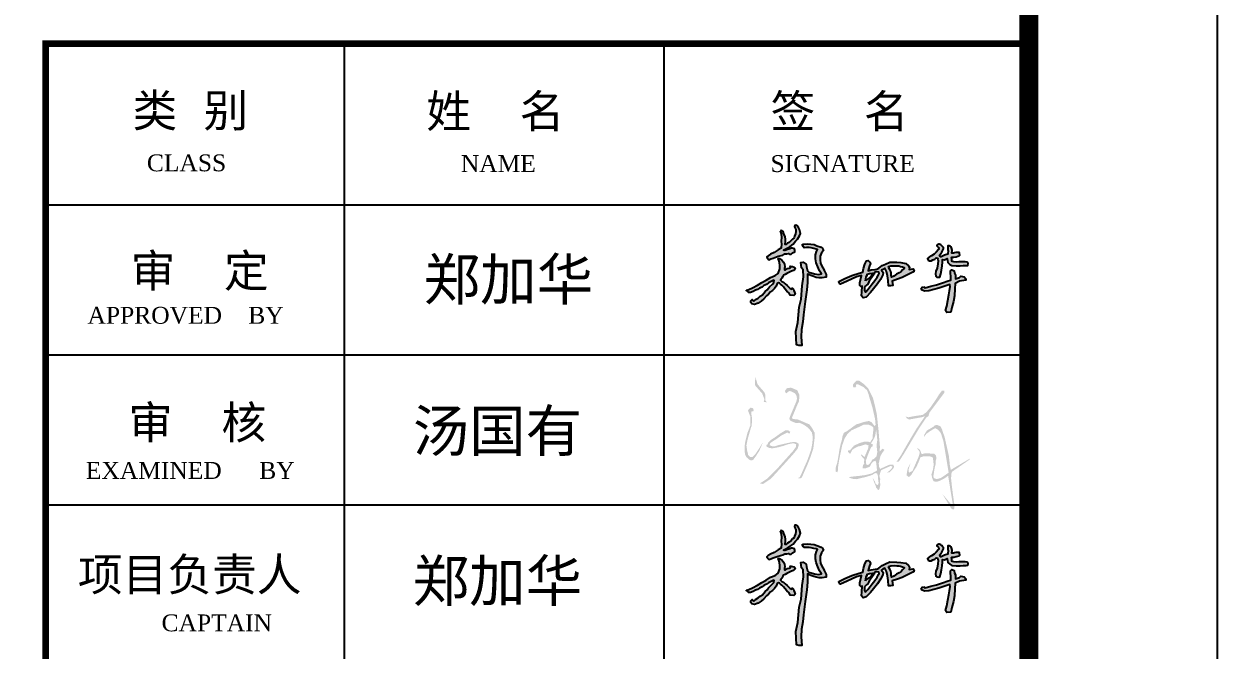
# Model space of a CAD drawing. Extents: x -2746917 to -971774, y -3334247 to -3250358.
# Drawn here: x -1102414 to -1096077, y -3306509 to -3303185 of the extents above; entities that cross this region are included whole.
import ezdxf

# ---------------------------------------------------------------- set-up
doc = ezdxf.new("R2010")
doc.units = 0
doc.header["$LTSCALE"] = 1000
doc.header["$MEASUREMENT"] = 0
doc.layers.get('0').update_dxf_attribs({"linetype": 'CONTINUOUS'})
for name, color, linetype in [('HATCH', 254, 'CONTINUOUS'), ('PUB_TEXT', 7, 'CONTINUOUS'), ('PUB_TITLE', 4, 'CONTINUOUS')]:
    doc.layers.add(name, color=color, linetype=linetype)
doc.layers.add('yichutu', color=7, linetype='CONTINUOUS', true_color=0xffffff, plot=False)
doc.styles.add('GHF', font='times.ttf')
doc.styles.add('STYLE1', font='simhei.ttf', dxfattribs={"width": 0.8})

# ---------------------------------------------------------------- blocks, each defined once
blk = doc.blocks.new('yct-1189-420-118900-42000-100-2008.0')
at = {"layer": 'yichutu', "color": 7, "true_color": 0xffffff}
blk.add_lwpolyline([(0, 0), (0, 42000), (118900, 42000), (118900, 0)], close=True, dxfattribs=at)
blk = doc.blocks.new('A$C1CC133F4')
h = blk.add_hatch(color=256)
h.paths.add_polyline_path([(2589, 5916), (2340, 5741), (1970, 5590), (1613, 5361), (1247, 5176), (893, 4957), (496, 4734), (190, 4594), (3, 4548), (0, 4492), (70, 4451), (167, 4336), (321, 4337), (528, 4426), (716, 4530), (886, 4599), (1056, 4691), (1264, 4797), (1420, 4925), (1619, 5013), (1789, 5136), (2022, 5254), (2221, 5359), (2258, 5319), (2221, 5165), (2108, 5044), (1888, 4817), (1800, 4715), (1677, 4560), (1512, 4425), (1295, 4161), (1114, 4047), (950, 3898), (737, 3776), (599, 3643), (523, 3700), (450, 3766), (355, 3664), (337, 3535), (441, 3424), (647, 3357), (956, 3473), (1198, 3640), (1423, 3838), (1629, 4068), (1785, 4201), (1966, 4411), (2129, 4518), (2298, 4679), (2422, 4869), (2505, 5075), (2603, 5138), (2685, 5100), (2764, 5028), (2880, 4948), (3022, 4810), (3125, 4660), (3307, 4468), (3490, 4306), (3566, 4124), (3860, 4097), (3991, 4206), (3919, 4364), (3867, 4509), (3844, 4619), (3772, 4711), (3729, 4703), (3698, 4623), (3579, 4681), (3435, 4805), (3311, 4914), (3169, 5051), (3024, 5184), (2894, 5250), (2782, 5347), (2791, 5438), (2891, 5524), (2959, 5672), (3034, 5769), (3159, 5823), (3286, 5908), (3459, 5975), (3680, 6086), (3847, 6153), (3933, 6216), (3979, 6278), (3955, 6373), (3901, 6435), (3764, 6465), (3655, 6491), (3563, 6498), (3585, 6388), (3486, 6342), (3362, 6304), (3194, 6210), (3101, 6198), (3102, 6323), (3122, 6440), (3115, 6676), (3026, 6826), (2891, 7008), (2703, 7135), (2591, 7130), (2630, 7000), (2694, 6823), (2734, 6532), (2728, 6282)])
h.paths.add_polyline_path([(3032, 7807), (3208, 7918), (3386, 8001), (3571, 8125), (3811, 8301), (4013, 8544), (4158, 8708), (4322, 8994), (4403, 9192), (4339, 9508), (4248, 9675), (4149, 9805), (4028, 9865), (3946, 9846), (3928, 9741), (3991, 9619), (4043, 9519), (4023, 9352), (3999, 9151), (3931, 8966), (3884, 8827), (3774, 8726), (3642, 8599), (3500, 8455), (3363, 8383), (3218, 8270), (3150, 8276), (3188, 8562), (3175, 8707), (3156, 8916), (3058, 9165), (2987, 9338), (2884, 9416), (2757, 9400), (2824, 9155), (2852, 8856), (2844, 8586), (2849, 8246), (2845, 8079), (2823, 7975), (2583, 7850), (2245, 7621), (1968, 7480), (1767, 7365), (1647, 7271), (1693, 7192), (1816, 7036), (1990, 7097), (2189, 7173), (2593, 7312), (2957, 7416), (3133, 7521), (3288, 7510), (3440, 7543), (3515, 7486), (3650, 7485), (3761, 7604), (3952, 7692), (3949, 7794), (3925, 7921), (3741, 7968), (3665, 7988), (3458, 7904), (3352, 7869), (3127, 7797)])
h.paths.add_polyline_path([(6146, 6555), (6062, 6744), (6037, 7017), (6025, 7330), (6131, 7598), (6298, 7799), (6184, 7997), (6116, 8064), (5746, 8182), (5534, 8281), (5256, 8312), (4950, 8335), (4582, 8301), (4569, 8225), (4658, 8082), (4729, 8020), (4899, 8041), (5128, 8028), (5301, 7996), (5512, 7956), (5707, 7911), (5800, 7860), (5725, 7709), (5641, 7425), (5641, 7101), (5691, 6792), (5839, 6440), (5962, 6127), (6136, 5880), (5910, 5827), (5565, 5883), (5106, 6016), (4980, 6112), (4902, 6445), (4872, 6665), (4623, 6837), (4451, 6803), (4490, 6369), (4632, 6197), (4664, 5636), (4555, 4908), (4461, 3802), (4317, 3138), (4184, 1888), (4043, 1160), (4080, 70), (4279, 12), (4521, 0), (4462, 724), (4489, 1331), (4601, 1948), (4651, 2519), (4797, 3603), (4925, 4557), (5002, 5180), (4992, 5863), (5122, 5801), (5267, 5739), (5428, 5676), (5694, 5589), (5933, 5548), (6204, 5543), (6509, 5598), (6510, 5829), (6446, 5975), (6408, 6084), (6350, 6174)])
h.paths.add_polyline_path([(9532, 6018), (9220, 5926), (8624, 5734), (8042, 5491), (7560, 5248), (7574, 5112), (7696, 5034), (8228, 5277), (8589, 5441), (9017, 5636), (9425, 5739), (9269, 5144), (9269, 4930), (9354, 4827), (9470, 4866), (9431, 4400), (9425, 4063), (9541, 3901), (9800, 3979), (10153, 4338), (10390, 4646), (10713, 5066), (10959, 5422), (11154, 5791), (11180, 5979), (11045, 6168), (11167, 6244), (11322, 6341), (11464, 6056), (11555, 5707), (11587, 5338), (11620, 4898), (11808, 4885), (11989, 4917), (11937, 5286), (12358, 5429), (12747, 5577), (13187, 5791), (13627, 6004), (13718, 6102), (13640, 6289), (13313, 6221), (13356, 6394), (13266, 6542), (13053, 6737), (12649, 6797), (12310, 6829), (11728, 6846), (11379, 6678), (11113, 6549), (10829, 6338), (10675, 6260), (10522, 6242), (10210, 6206), (9963, 6137), (9999, 6261), (10073, 6531), (10146, 6714), (10095, 6842), (9963, 6966), (9811, 6948), (9678, 6682), (9582, 6316)])
h.paths.add_polyline_path([(9892, 5849), (10073, 5893), (10341, 5928), (10342, 5878), (10246, 5767), (10171, 5649), (10073, 5547), (9832, 5397), (9738, 5312), (9806, 5622), (9889, 5757)], flags=16)
h.paths.add_polyline_path([(10277, 5626), (10446, 5855), (10482, 5982), (10621, 6030), (10825, 6018), (10852, 5909), (10806, 5806), (10697, 5612), (10504, 5332), (10295, 5066), (10129, 4837), (9924, 4584), (9781, 4416), (9724, 4406), (9668, 4545), (9655, 4818), (9685, 4828), (9829, 4962), (9932, 5042), (10012, 5220), (10073, 5349), (10139, 5438)], flags=16)
h.paths.add_polyline_path([(11624, 6486), (11826, 6535), (12101, 6544), (12299, 6526), (12465, 6526), (12618, 6490), (12785, 6441), (12924, 6396), (12910, 6328), (12776, 6207), (12672, 6072), (12492, 5964), (12294, 5843), (12060, 5690), (11885, 5609), (11858, 5780), (11853, 5937), (11813, 6081), (11736, 6243), (11655, 6382)], flags=16)
h.paths.add_polyline_path([(15686, 6956), (15658, 6691), (15611, 6336), (15513, 6102), (15480, 5882), (15494, 5690), (15583, 5616), (15742, 5597), (15826, 5616), (15910, 5891), (15962, 6191), (16037, 6523), (16055, 6827), (16055, 7051), (16210, 7023), (16425, 7131), (16486, 6808), (16650, 6654), (16827, 6565), (17169, 6537), (17492, 6537), (17754, 6560), (17983, 6556), (18138, 6570), (18161, 6724), (18063, 6827), (17899, 6855), (17657, 6860), (17380, 6855), (17194, 6837), (16982, 6857), (16855, 6880), (16807, 6977), (16807, 7081), (16801, 7233), (16984, 7246), (17173, 7283), (17307, 7315), (17406, 7354), (17463, 7393), (17447, 7525), (17435, 7591), (17383, 7630), (17320, 7630), (17134, 7630), (16981, 7577), (16878, 7577), (16812, 7577), (16855, 7784), (16813, 7924), (16751, 8096), (16689, 8135), (16605, 8171), (16491, 8174), (16488, 8126), (16481, 8021), (16494, 7882), (16507, 7745), (16494, 7560), (16489, 7489), (16419, 7450), (16306, 7430), (16215, 7398), (16117, 7352), (16007, 7297), (15955, 7261), (15861, 7288), (15805, 7395), (15854, 7450), (15912, 7534), (16007, 7645), (16065, 7749), (16091, 7807), (16137, 7924), (16124, 8028), (16042, 8116), (16003, 8184), (15922, 8259), (15870, 8278), (15786, 8295), (15743, 8295), (15639, 8252), (15595, 8231), (15581, 8167), (15640, 8127), (15724, 8045), (15745, 7940), (15727, 7866), (15534, 7644), (15366, 7487), (15163, 7340), (14971, 7249), (14832, 7122), (14864, 7001), (14986, 6936), (15132, 6941), (15269, 7012), (15432, 7078), (15546, 7179), (15633, 7166), (15677, 7089)])
h.paths.add_polyline_path([(16159, 4835), (16661, 5009), (16675, 4846), (16620, 4484), (16582, 4162), (16488, 3706), (16405, 3239), (16301, 2877), (16405, 2711), (16737, 2731), (16810, 3125), (16945, 3602), (17038, 4069), (17069, 4649), (17090, 5095), (17453, 5272), (17961, 5354), (17951, 5469), (17837, 5634), (17567, 5676), (17432, 5572), (17111, 5458), (17121, 5780), (17038, 5925), (17007, 6132), (16810, 6215), (16696, 6111), (16716, 5914), (16748, 5686), (16748, 5354), (16519, 5292), (16063, 5137), (15554, 4971), (15098, 4857), (14631, 4722), (14507, 4815), (14383, 4790), (14306, 4672), (14388, 4535), (14602, 4453), (14944, 4484), (15347, 4586), (15751, 4708)])
for points in [[(2757, 9400), (2824, 9155), (2852, 8856), (2844, 8586), (2849, 8246), (2845, 8079), (2823, 7975), (2583, 7850), (2245, 7621), (1968, 7480), (1767, 7365), (1647, 7271), (1693, 7192), (1816, 7036), (1990, 7097), (2189, 7173), (2593, 7312), (2957, 7416), (3133, 7521), (3288, 7510), (3440, 7543), (3515, 7486), (3650, 7485), (3761, 7604), (3952, 7692), (3949, 7794), (3925, 7921), (3741, 7968), (3665, 7988), (3458, 7904), (3352, 7869), (3127, 7797), (3032, 7807), (3208, 7918), (3386, 8001), (3571, 8125), (3811, 8301), (4013, 8544), (4158, 8708), (4322, 8994), (4403, 9192), (4339, 9508), (4248, 9675), (4149, 9805), (4028, 9865), (3946, 9846), (3928, 9741), (3991, 9619), (4043, 9519), (4023, 9352), (3999, 9151), (3931, 8966), (3884, 8827), (3774, 8726), (3642, 8599), (3500, 8455), (3363, 8383), (3218, 8270), (3150, 8276), (3188, 8562), (3175, 8707), (3156, 8916), (3058, 9165), (2987, 9338), (2884, 9416), (2757, 9400)], [(4582, 8301), (4950, 8335), (5256, 8312), (5534, 8281), (5746, 8182), (6116, 8064), (6184, 7997), (6298, 7799), (6131, 7598), (6025, 7330), (6037, 7017), (6062, 6744), (6146, 6555), (6350, 6174), (6408, 6084), (6446, 5975), (6510, 5829), (6509, 5598), (6204, 5543), (5933, 5548), (5694, 5589), (5428, 5676), (5267, 5739), (5122, 5801), (4992, 5863), (5002, 5180), (4925, 4557), (4797, 3603), (4651, 2519), (4601, 1948), (4489, 1331), (4462, 724), (4521, 0), (4279, 12), (4080, 70), (4043, 1160), (4184, 1888), (4317, 3138), (4461, 3802), (4555, 4908), (4664, 5636), (4632, 6197), (4490, 6369), (4451, 6803), (4623, 6837), (4872, 6665), (4902, 6445), (4980, 6112), (5106, 6016), (5565, 5883), (5910, 5827), (6136, 5880), (5962, 6127), (5839, 6440), (5691, 6792), (5641, 7101), (5641, 7425), (5725, 7709), (5800, 7860), (5707, 7911), (5512, 7956), (5301, 7996), (5128, 8028), (4899, 8041), (4729, 8020), (4658, 8082), (4569, 8225), (4582, 8301)], [(15595, 8231), (15581, 8167), (15640, 8127), (15724, 8045), (15745, 7940), (15727, 7866), (15534, 7644), (15366, 7487), (15163, 7340), (14971, 7249), (14832, 7122), (14864, 7001), (14986, 6936), (15132, 6941), (15269, 7012), (15432, 7078), (15546, 7179), (15633, 7166), (15677, 7089), (15686, 6956), (15658, 6691), (15611, 6336), (15513, 6102), (15480, 5882), (15494, 5690), (15583, 5616), (15742, 5597), (15826, 5616), (15910, 5891), (15962, 6191), (16037, 6523), (16055, 6827), (16055, 7051), (16210, 7023), (16425, 7131), (16486, 6808), (16650, 6654), (16827, 6565), (17169, 6537), (17492, 6537), (17754, 6560), (17983, 6556), (18138, 6570), (18161, 6724), (18063, 6827), (17899, 6855), (17657, 6860), (17380, 6855), (17194, 6837), (16982, 6857), (16855, 6880), (16807, 6977), (16807, 7081), (16802, 7198), (16826, 7235), (16984, 7246), (17173, 7283), (17307, 7315), (17406, 7354), (17463, 7393), (17447, 7525), (17435, 7591), (17383, 7630), (17320, 7630), (17187, 7630), (17134, 7630), (17028, 7594), (16954, 7577), (16878, 7577), (16812, 7577), (16855, 7784), (16813, 7924), (16751, 8096), (16689, 8135), (16605, 8171), (16491, 8174), (16488, 8126), (16481, 8021), (16494, 7882), (16507, 7745), (16494, 7560), (16489, 7489), (16419, 7450), (16306, 7430), (16215, 7398), (16117, 7352), (16007, 7297), (15955, 7261), (15896, 7278), (15851, 7307), (15805, 7395), (15854, 7450), (15912, 7534), (16007, 7645), (16065, 7749), (16091, 7807), (16137, 7924), (16124, 8028), (16124, 8028), (16042, 8116), (16003, 8184), (16003, 8184), (15922, 8259), (15870, 8278), (15786, 8295), (15743, 8295), (15743, 8295), (15639, 8252), (15595, 8231)], [(3, 4548), (190, 4594), (496, 4734), (893, 4957), (1247, 5176), (1613, 5361), (1970, 5590), (2340, 5741), (2589, 5916), (2728, 6282), (2734, 6532), (2694, 6823), (2630, 7000), (2630, 7000), (2591, 7130), (2703, 7135), (2891, 7008), (3026, 6826), (3115, 6676), (3122, 6440), (3102, 6323), (3101, 6198), (3194, 6210), (3362, 6304), (3486, 6342), (3585, 6388), (3563, 6498), (3655, 6491), (3764, 6465), (3901, 6435), (3955, 6373), (3979, 6278), (3933, 6216), (3847, 6153), (3680, 6086), (3459, 5975), (3286, 5908), (3159, 5823), (3034, 5769), (2959, 5672), (2891, 5524), (2791, 5438), (2782, 5347), (2894, 5250), (3024, 5184), (3169, 5051), (3311, 4914), (3435, 4805), (3579, 4681), (3698, 4623), (3729, 4703), (3772, 4711), (3844, 4619), (3867, 4509), (3919, 4364), (3991, 4206), (3860, 4097), (3566, 4124), (3490, 4306), (3307, 4468), (3125, 4660), (3022, 4810), (2880, 4948), (2764, 5028), (2685, 5100), (2603, 5138), (2505, 5075), (2422, 4869), (2298, 4679), (2129, 4518), (1966, 4411), (1785, 4201), (1629, 4068), (1423, 3838), (1198, 3640), (956, 3473), (647, 3357), (441, 3424), (337, 3535), (355, 3664), (450, 3766), (523, 3700), (599, 3643), (737, 3776), (950, 3898), (1114, 4047), (1295, 4161), (1512, 4425), (1677, 4560), (1800, 4715), (1888, 4817), (2108, 5044), (2221, 5165), (2258, 5319), (2221, 5359), (2022, 5254), (1789, 5136), (1619, 5013), (1420, 4925), (1264, 4797), (1056, 4691), (886, 4599), (716, 4530), (528, 4426), (321, 4337), (167, 4336), (70, 4451), (0, 4492), (3, 4548)], [(7560, 5248), (8042, 5491), (8624, 5734), (9220, 5926), (9532, 6018), (9582, 6316), (9678, 6682), (9811, 6948), (9963, 6966), (10095, 6842), (10146, 6714), (10073, 6531), (9999, 6261), (9963, 6137), (10210, 6206), (10522, 6242), (10675, 6260), (10829, 6338), (11113, 6549), (11379, 6678), (11728, 6846), (12310, 6829), (12649, 6797), (13053, 6737), (13266, 6542), (13356, 6394), (13313, 6221), (13640, 6289), (13718, 6102), (13627, 6004), (13187, 5791), (12747, 5577), (12358, 5429), (11937, 5286), (11989, 4917), (11808, 4885), (11620, 4898), (11587, 5338), (11555, 5707), (11464, 6056), (11322, 6341), (11167, 6244), (11045, 6168), (11180, 5979), (11154, 5791), (10959, 5422), (10713, 5066), (10390, 4646), (10153, 4338), (9800, 3979), (9541, 3901), (9425, 4063), (9431, 4400), (9470, 4866), (9354, 4827), (9269, 4930), (9269, 5144), (9425, 5739), (9017, 5636), (8589, 5441), (8228, 5277), (7696, 5034), (7574, 5112), (7560, 5248)], [(9655, 4818), (9668, 4545), (9724, 4406), (9781, 4416), (9924, 4584), (10129, 4837), (10295, 5066), (10504, 5332), (10697, 5612), (10806, 5806), (10852, 5909), (10826, 6013), (10777, 6021), (10621, 6030), (10482, 5982), (10446, 5855), (10277, 5626), (10139, 5438), (10073, 5349), (10012, 5220), (9932, 5042), (9829, 4962), (9685, 4828), (9655, 4818)], [(9738, 5312), (9806, 5622), (9889, 5757), (9892, 5849), (10073, 5893), (10341, 5928), (10342, 5878), (10246, 5767), (10171, 5649), (10073, 5547), (9832, 5397), (9738, 5312)], [(11624, 6486), (11826, 6535), (12101, 6544), (12299, 6526), (12465, 6526), (12618, 6490), (12785, 6441), (12924, 6396), (12910, 6328), (12776, 6207), (12672, 6072), (12492, 5964), (12294, 5843), (12060, 5690), (11885, 5609), (11858, 5780), (11853, 5937), (11813, 6081), (11736, 6243), (11655, 6382), (11624, 6486)], [(14507, 4815), (14631, 4722), (15098, 4857), (15554, 4971), (16063, 5137), (16519, 5292), (16748, 5354), (16748, 5686), (16716, 5914), (16696, 6111), (16810, 6215), (17007, 6132), (17038, 5925), (17121, 5780), (17111, 5458), (17432, 5572), (17567, 5676), (17837, 5634), (17951, 5469), (17961, 5354), (17453, 5272), (17090, 5095), (17069, 4649), (17038, 4069), (16945, 3602), (16810, 3125), (16737, 2731), (16405, 2711), (16301, 2877), (16405, 3239), (16488, 3706), (16582, 4162), (16620, 4484), (16675, 4846), (16661, 5009), (16159, 4835), (15751, 4708), (15347, 4586), (14944, 4484), (14602, 4453), (14388, 4535), (14306, 4672), (14383, 4790), (14507, 4815)]]:
    blk.add_lwpolyline(points)
blk = doc.blocks.new('A$C3E121A49')
at = {"layer": 'HATCH'}
h = blk.add_hatch(color=256, dxfattribs=at)
h.paths.add_polyline_path([(2583.3, -1460.6), (2577.3, -1463.9), (2558.4, -1475.3), (2539.5, -1488.9), (2526.3, -1506.1), (2528.6, -1493.6), (2542.3, -1471.6), (2575.7, -1452.1), (2584.8, -1444), (2595.6, -1441.6), (2614.1, -1449.4), (2622.1, -1464.3), (2628, -1483.2), (2636.2, -1505.8), (2658.8, -1606), (2664.3, -1657.6), (2669.2, -1680.2), (2769.7, -1620.9), (2767.4, -1626.7), (2676.1, -1690.1), (2672.7, -1698.6), (2670.4, -1724.2), (2675.6, -1773.8), (2681.3, -1817.8), (2689, -1869.5), (2687.9, -1884.9), (2681.9, -1891.6), (2671.1, -1884.5), (2623.8, -1807.4), (2671.3, -1864.2), (2679.4, -1862.3), (2655, -1711.9), (2633.8, -1726.6), (2614.6, -1736.5), (2597.3, -1743.2), (2578, -1741.7), (2570.4, -1724), (2566.1, -1706.4), (2574.5, -1678.1), (2578, -1655.2), (2576.5, -1634.8), (2573, -1613.7), (2556, -1608), (2525.4, -1608.3), (2508.1, -1613.3), (2498.4, -1637.7), (2487.1, -1663.2), (2469.8, -1689.6), (2458, -1709.2), (2446.5, -1718.2), (2434.5, -1710.1), (2436.3, -1692.7), (2441.1, -1670.8), (2455.8, -1642.2), (2444.2, -1680), (2447, -1695.8), (2465.7, -1685.7), (2484.4, -1642.9), (2497.5, -1613), (2503.7, -1591.7), (2503.4, -1583.7), (2493.9, -1570.9), (2490.9, -1564), (2505.5, -1574.4), (2510.3, -1586.5), (2514.5, -1597.2), (2533.4, -1592.3), (2549.4, -1591.9), (2565.7, -1594.9), (2581.5, -1595), (2589.9, -1604), (2593.1, -1620), (2588.6, -1632.9), (2588, -1651.3), (2581.8, -1678.2), (2578.7, -1700.2), (2576.6, -1714), (2579.2, -1724.7), (2594.4, -1729), (2615.7, -1723.9), (2657.6, -1695.4), (2636.1, -1565.9), (2630.1, -1529.4), (2620.9, -1500.4), (2617.1, -1487.1), (2609.4, -1476.7), (2601.6, -1467.9), (2588.8, -1460.2)])
h.paths.add_polyline_path([(2614.5, -1298.3), (2635, -1271.1), (2635.6, -1260.3), (2622, -1260.1), (2605.6, -1281.8), (2591.1, -1305.3), (2560.9, -1349), (2538.4, -1375.2), (2519.2, -1389), (2479.2, -1394.5), (2444, -1401.1), (2428.3, -1397.4), (2435.8, -1406.6), (2446.8, -1413.4), (2513.4, -1401.3), (2531.9, -1395.8), (2486.7, -1461.9), (2440.1, -1540.2), (2403.7, -1603.8), (2380.5, -1638.3), (2394, -1635.5), (2421.5, -1592.5), (2501, -1459.3), (2538.9, -1402.8), (2550.4, -1394.9), (2555.5, -1376.8)])
h.paths.add_polyline_path([(2230.6, -1654.6), (2220.2, -1652.1), (2217.8, -1632.2), (2229.3, -1599.3), (2245.9, -1560.4), (2253.8, -1555.4), (2255.4, -1547.4), (2250.2, -1542.6), (2244.6, -1540.4), (2254.9, -1525.5), (2263.1, -1510.4), (2268.4, -1496.8), (2272.3, -1468), (2274.7, -1482.5), (2278.7, -1521.5), (2274.7, -1551.9), (2278.7, -1585.4), (2274.9, -1608.8), (2261.7, -1621.4), (2251.5, -1626.6), (2247.5, -1635.3), (2239.2, -1646.6)], flags=16)
h.paths.add_polyline_path([(2167, -1236), (2163.1, -1242.2), (2151, -1242.6), (2149.1, -1227.8), (2158.1, -1216.9), (2168, -1206.3), (2183.6, -1207.8), (2210.6, -1227.4), (2230.5, -1247.8), (2255.4, -1297.6), (2264.7, -1333), (2275.9, -1383.2), (2285.3, -1471.1), (2292.8, -1558.9), (2290.8, -1584.2), (2305.2, -1568.1), (2317.2, -1573.5), (2307.9, -1586.5), (2296.3, -1604.9), (2291.2, -1624.4), (2286.7, -1645.1), (2287.3, -1663.1), (2294, -1675.2), (2334.4, -1656.7), (2347.2, -1652.4), (2363, -1653.4), (2368.1, -1662.8), (2364.2, -1672.8), (2355.8, -1682), (2343, -1693.1), (2331.2, -1695.2), (2341.7, -1685.8), (2353.8, -1673.9), (2359.7, -1664.2), (2350.1, -1659.3), (2298.6, -1682.3), (2294.9, -1694.4), (2289.7, -1712.1), (2294.3, -1729), (2292.8, -1745.8), (2295.1, -1759), (2292.5, -1772.6), (2289.5, -1782.6), (2284.2, -1787.6), (2273, -1775.6), (2270.1, -1765), (2263.2, -1749.1), (2258.9, -1737.5), (2252.9, -1721.5), (2265.5, -1741.1), (2270.5, -1755.8), (2281.5, -1761.1), (2285.9, -1750.1), (2283.3, -1731.7), (2282.9, -1715.1), (2277.4, -1699.2), (2266.9, -1697.4), (2255.3, -1705), (2244.9, -1709.8), (2223.5, -1716.4), (2208.7, -1720.4), (2190.2, -1724.3), (2168.7, -1729.9), (2148.3, -1727.9), (2133.5, -1723.4), (2129.2, -1718.9), (2139.5, -1716.8), (2161.6, -1714.4), (2183.7, -1712.3), (2216.1, -1707.8), (2249.6, -1699.4), (2277.5, -1683.7), (2275.2, -1665.8), (2273.6, -1645), (2269.7, -1632.1), (2257.4, -1635.8), (2248.5, -1645.3), (2239.4, -1663.4), (2215.6, -1672.3), (2201.1, -1672.1), (2202.3, -1657.1), (2209.8, -1645.5), (2207.4, -1638.4), (2210.2, -1625.4), (2203.4, -1616.6), (2192.8, -1605.3), (2194.6, -1597.1), (2204.3, -1607.1), (2211.4, -1611.8), (2230.8, -1565.3), (2232.3, -1550.9), (2218.1, -1545.2), (2206.7, -1547.8), (2190.3, -1553.5), (2177.6, -1555.9), (2163.8, -1562.2), (2152.8, -1569.6), (2145.7, -1574.3), (2140.6, -1583.6), (2137.1, -1592.5), (2132.9, -1594.7), (2123, -1584.1), (2124.4, -1577.1), (2133.6, -1577.5), (2144.8, -1563.6), (2155.4, -1551.3), (2185.1, -1538.2), (2209.4, -1530.4), (2233.4, -1531.5), (2240.9, -1534), (2254.2, -1512.5), (2254.9, -1493), (2256.2, -1478.9), (2258.4, -1465.2), (2256.9, -1454.7), (2247.8, -1446.9), (2229.5, -1439.6), (2204.9, -1441.1), (2177.9, -1454.4), (2142.5, -1469.9), (2121.3, -1488.8), (2106, -1511.9), (2101.3, -1525.1), (2092.1, -1550.6), (2088.8, -1567.2), (2078.3, -1617.2), (2073.2, -1645.3), (2069.9, -1668.9), (2070.3, -1682.2), (2066.3, -1693.4), (2057.3, -1688.9), (2058.2, -1667.6), (2066.2, -1641.6), (2072, -1610.4), (2077.6, -1574), (2083.4, -1546.2), (2091.2, -1519.7), (2093.8, -1502.4), (2099.6, -1487.7), (2103.3, -1482.1), (2116, -1476.3), (2166.1, -1439.6), (2212.6, -1424.9), (2234.8, -1421.1), (2249.6, -1428.5), (2256.3, -1437.8), (2263.6, -1447.4), (2269.9, -1442.5), (2266.9, -1411), (2253.2, -1350.8), (2238.9, -1303), (2232.2, -1278.9), (2224.3, -1258), (2205.2, -1240.8), (2179.4, -1227.6), (2168.4, -1225.5), (2165.1, -1231.1)])
h.paths.add_polyline_path([(1720, -1554.9), (1706, -1548.9), (1711.1, -1537.4), (1746.3, -1514.7), (1770.1, -1497.6), (1792.6, -1486.5), (1801.2, -1482.3), (1808.6, -1486.7), (1815.8, -1485.7), (1816.1, -1478.4), (1807.9, -1471.6), (1792.9, -1469.5), (1762.7, -1487.8), (1732.4, -1509.6), (1713.1, -1521.9), (1699.8, -1535.4), (1695.7, -1545.7), (1691.2, -1546.8), (1689.7, -1554.2), (1694.6, -1559.4), (1706.6, -1564.5), (1723, -1566), (1751.6, -1560.7), (1780.3, -1553), (1806.4, -1543.8), (1827.9, -1539.7), (1836.5, -1539.2), (1848.3, -1545), (1846.3, -1559), (1832.9, -1578.2), (1745.8, -1675.6), (1695.3, -1726.3), (1671.1, -1742.2), (1655, -1751.6), (1672, -1755.3), (1713.5, -1727.9), (1784.2, -1650.4), (1829.7, -1600.1), (1855.6, -1568.5), (1860.5, -1553.6), (1861.4, -1542.3), (1849.4, -1533.9), (1835.9, -1532.1), (1815.2, -1535.1), (1793.9, -1539.9), (1763, -1547), (1749.5, -1550.1), (1734.4, -1556)])
h.paths.add_polyline_path([(1804.8, -1266.2), (1794.5, -1274.9), (1787.9, -1262.1), (1798.6, -1247.1), (1820.7, -1244.1), (1853.8, -1257.8), (1864.4, -1280.8), (1863.6, -1315.2), (1853.4, -1336.8), (1826, -1403), (1828.9, -1410.5), (1841.9, -1411.4), (1857.2, -1413.3), (1894.3, -1428.9), (1919, -1439.4), (1935, -1462.5), (1946.3, -1483.8), (1946.4, -1507.9), (1939.1, -1566.7), (1924.3, -1611.6), (1907.2, -1654.4), (1878.1, -1720.4), (1869.1, -1726.1), (1854.9, -1723.8), (1866.4, -1720.6), (1873.5, -1706.5), (1907.4, -1629.8), (1927.4, -1573.2), (1933.8, -1538.9), (1936.2, -1507.4), (1931.3, -1481.7), (1917, -1462.9), (1901.5, -1449.4), (1881.2, -1437), (1864.8, -1430.5), (1854.8, -1431.3), (1846.3, -1431.8), (1832.5, -1426.3), (1820.4, -1421.5), (1814.6, -1416.3), (1812, -1408.5), (1815.9, -1395), (1847.6, -1320.5), (1852.8, -1302.1), (1848.4, -1283.5), (1841.1, -1274), (1828.3, -1267), (1816.5, -1262.3), (1811.7, -1262.6)])
h.paths.add_polyline_path([(1611.2, -1392.2), (1608.9, -1372.1), (1620, -1368.9), (1622.4, -1362.9), (1618.7, -1353.3), (1605.1, -1349.6), (1592.5, -1363.8), (1595.3, -1374.2), (1603.9, -1395), (1604.5, -1419.6), (1604.9, -1443.5), (1598.2, -1461.7), (1589.2, -1484.3), (1582.9, -1509), (1577.8, -1529), (1574.8, -1551), (1575, -1579.3), (1575.7, -1597.8), (1583.7, -1612.6), (1600.4, -1627.3), (1608.6, -1630.6), (1619.3, -1627.6), (1635.4, -1605.5), (1651, -1581), (1661.5, -1558.2), (1671.3, -1533.7), (1661.2, -1550.6), (1653.2, -1564.2), (1642.9, -1579.8), (1631.4, -1596.2), (1616, -1611.5), (1602.1, -1611.3), (1593.1, -1600.9), (1587.1, -1575.2), (1583.8, -1550.6), (1590.6, -1516.5), (1607.7, -1456.9), (1611.4, -1447.6), (1612.6, -1432.9), (1614.2, -1410.6)])
h.paths.add_polyline_path([(1630, -1232), (1630.4, -1183.8), (1637.7, -1208.2), (1643.5, -1227.3), (1655.9, -1241.3), (1663, -1250.4), (1678.6, -1267.4), (1684.8, -1283.3), (1684.6, -1297.5), (1684.3, -1311.7), (1692.6, -1322.2), (1675.2, -1318.8), (1679.8, -1307.3), (1668.1, -1275.8)])
at = {"layer": 'PUB_TITLE', "color": 4}
for p, q in [((-552.2, 581.1), (-552.2, -5786.4)), ((1146.1, 581.1), (1146.1, -5786.4)), ((-2137.9, -273.7), (3094.2, -273.7)), ((-2137.9, -1069.6), (3094.2, -1069.6)), ((-2137.9, -1865.6), (3094.2, -1865.6))]:
    blk.add_line(p, q, dxfattribs=at)
at = {"layer": 'PUB_TITLE'}
blk.add_lwpolyline([(-114816.7, -12300.8), (-114816.7, 29699.2), (4083.3, 29699.2), (4083.3, -12300.8)], close=True, dxfattribs=at)
at = {"layer": 'PUB_TITLE', "const_width": 100}
blk.add_lwpolyline([(3083.3, -11300.8), (3083.3, 28699.2), (-114103.5, 28699.2), (-114103.5, -11300.8), (3083.3, -11300.8)], dxfattribs=at)
at = {"layer": 'PUB_TITLE', "color": 4, "const_width": 35.2}
blk.add_lwpolyline([(-2137.9, -5786.4), (3094.2, -5786.4), (3094.2, 581.1), (-2137.9, 581.1)], close=True, dxfattribs=at)
at = {"color": 6, "xscale": 0.06480000028386712, "yscale": 0.06480000028386712, "zscale": 0.0648}
for p in [(1584.8, -1020.8), (1584.8, -2612.7)]:
    blk.add_blockref('A$C1CC133F4', p, dxfattribs=at)
at = {"layer": 'PUB_TEXT'}
for s, height, style, p in [(' 类', 174.12, 'STYLE1', (-1794.5, 140)), ('别', 174.1, 'STYLE1', (-1299.2, 140)), ('姓', 174.1, 'STYLE1', (-116.1, 135.9)), ('名', 174.1, 'STYLE1', (379.2, 135.9)), ('签', 174.1, 'STYLE1', (1712, 135.9)), ('名', 174.1, 'STYLE1', (2207.3, 135.9)), ('CLASS', 89.55, 'GHF', (-1599.6, -95.6)), ('NAME', 89.55, 'GHF', (67.4, -99.6)), ('SIGNATURE', 89.55, 'GHF', (1711.8, -99.6)), ('审', 174.1, 'STYLE1', (-1685.8, -710.9)), ('定', 174.1, 'STYLE1', (-1190.5, -710.9)), ('郑加华', 220, 'STYLE1', (-130.7, -778.9)), ('APPROVED', 89.55, 'GHF', (-1914.9, -904.7)), ('BY', 89.55, 'GHF', (-1061.4, -904.7)), ('审', 174.1, 'STYLE1', (-1699.3, -1515.9)), ('核', 174.1, 'STYLE1', (-1204, -1515.9)), ('汤国有', 220, 'STYLE1', (-188.7, -1583.1)), ('EXAMINED', 89.55, 'GHF', (-1923.7, -1728.3)), ('BY', 89.55, 'GHF', (-1002.9, -1728.3)), ('项目负责人', 174.12, 'STYLE1', (-1966.1, -2322.8)), ('郑加华', 220, 'STYLE1', (-188.7, -2379.1)), ('CAPTAIN', 89.55, 'GHF', (-1521.7, -2537.1))]:
    blk.add_text(s, height=height, dxfattribs=dict(at, style=style)).set_placement(p)

msp = doc.modelspace()

# ---------------------------------------------------------------- block references
at = {"ltscale": 1.5}
msp.add_blockref('A$C3E121A49', (-1100160.58, -3303872.21), dxfattribs=at)
at = {"layer": 'yichutu'}
msp.add_blockref('yct-1189-420-118900-42000-100-2008.0', (-1214977.31, -3316173.05), dxfattribs=at)

doc.saveas('drawing.dxf')
